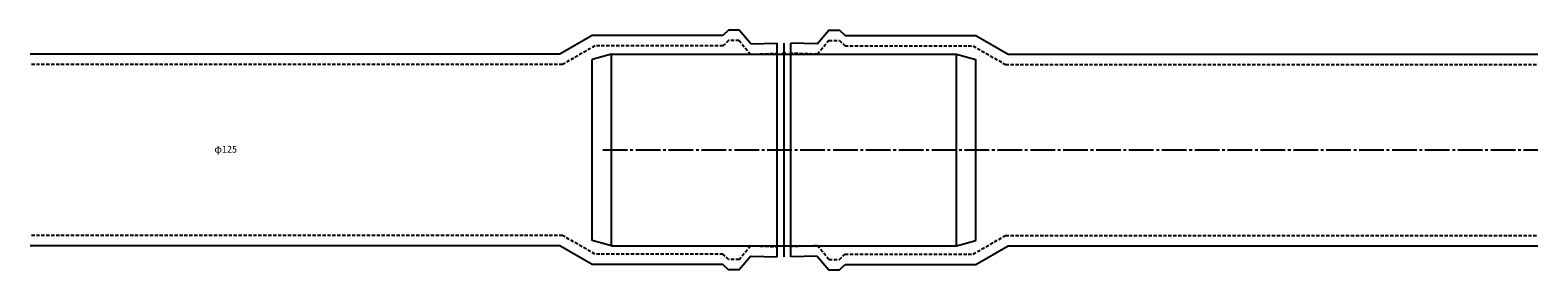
# Model space of a CAD drawing. Units: millimetres on the paper, with parts at other scales. Extents: x -140 to 4236, y -1707 to 1458.
# Drawn here: x 3686 to 4236, y 1370 to 1458 of the extents above; entities that cross this region are included whole.
import ezdxf
from ezdxf.enums import TextEntityAlignment as Align

# ---------------------------------------------------------------- set-up
doc = ezdxf.new("R2010")
doc.units = ezdxf.units.MM
doc.linetypes.add('CHAIN2', pattern=[12, 9, -1, 1, -1])
doc.linetypes.add('DASHED1', pattern=[1.8, 1.2, -0.6])
doc.layers.add('1-1', color=3, linetype='Continuous')
doc.layers.add('1-2', color=4, linetype='DASHED1')
doc.styles.add('ＭＳ ゴシック', font='')
doc.styles.get('ＭＳ ゴシック').set_extended_font_data('MS Gothic')

msp = doc.modelspace()

# ---------------------------------------------------------------- linework, layer by layer
at = {"layer": '1-1', "color": 4}
for p, q in [((3897.922, 1448.864), (3890.922, 1446.988)), ((3890.922, 1380.739), (3890.922, 1446.988)), ((3897.922, 1378.864), (3897.922, 1448.864)), ((3897.922, 1448.864), (4023.922, 1448.864)), ((4023.922, 1448.864), (4030.922, 1446.988)), ((4023.922, 1378.864), (4023.922, 1448.864)), ((4030.922, 1380.739), (4030.922, 1446.988)), ((3897.922, 1378.864), (3890.922, 1380.739)), ((3897.922, 1378.864), (4023.922, 1378.864)), ((4023.922, 1378.864), (4030.922, 1380.739))]:
    msp.add_line(p, q, dxfattribs=at)
at = {"layer": '1-1'}
for p, q in [((3960.356, 1448.882), (3960.903, 1449.429)), ((3961.487, 1448.864), (3960.356, 1448.864)), ((3960.365, 1448.961), (3960.824, 1449.421)), ((3960.391, 1449.058), (3960.727, 1449.395)), ((3960.409, 1448.864), (3960.972, 1449.427)), ((3960.479, 1448.864), (3961.033, 1449.418)), ((3960.485, 1449.223), (3960.562, 1449.3)), ((3960.55, 1448.864), (3961.09, 1449.404)), ((3960.621, 1448.864), (3961.142, 1449.385)), ((3960.691, 1448.864), (3961.189, 1449.362)), ((3960.762, 1448.864), (3961.234, 1449.335)), ((3960.833, 1448.864), (3961.275, 1449.305)), ((3960.903, 1448.864), (3961.312, 1449.272)), ((3960.974, 1448.864), (3961.347, 1449.236)), ((3961.045, 1448.864), (3961.378, 1449.197)), ((3961.116, 1448.864), (3961.406, 1449.155)), ((3961.186, 1448.864), (3961.431, 1449.109)), ((3961.257, 1448.864), (3961.452, 1449.059)), ((3961.328, 1448.864), (3961.469, 1449.005)), ((3961.398, 1448.864), (3961.481, 1448.946)), ((3961.469, 1448.864), (3961.487, 1448.881))]:
    msp.add_line(p, q, dxfattribs=at)
msp.add_arc((3960.922, 1448.864), 0.566, 0, 180, dxfattribs=at)
at = {"layer": '1-2', "linetype": 'Continuous'}
for p, q in [((3890.922, 1455.672), (3879.129, 1448.864)), ((3938.656, 1455.672), (3890.922, 1455.672)), ((3948.792, 1452.615), (3958.422, 1452.951)), ((3958.422, 1374.776), (3958.422, 1452.951)), ((3963.422, 1374.776), (3963.422, 1452.951)), ((3973.051, 1452.615), (3963.422, 1452.951)), ((3983.187, 1455.672), (4030.922, 1455.672)), ((4030.922, 1455.672), (4042.714, 1448.864)), ((3879.081, 1448.864), (3685.829, 1448.864)), ((4042.763, 1448.864), (4236.014, 1448.864)), ((3879.081, 1378.864), (3685.829, 1378.864)), ((3890.922, 1372.055), (3879.129, 1378.864)), ((4030.922, 1372.055), (4042.714, 1378.864)), ((4042.763, 1378.864), (4236.014, 1378.864)), ((3938.656, 1372.055), (3890.922, 1372.055)), ((3948.792, 1375.112), (3958.422, 1374.776)), ((3973.051, 1375.112), (3963.422, 1374.776)), ((3983.187, 1372.055), (4030.922, 1372.055))]:
    msp.add_line(p, q, dxfattribs=at)
at = {"layer": '1-2'}
for p, q in [((3942.781, 1453.944), (3942.231, 1453.944)), ((3944.53, 1453.944), (3948.68, 1448.859)), ((3977.313, 1453.944), (3973.163, 1448.859)), ((3979.062, 1453.944), (3979.612, 1453.944)), ((3891.926, 1451.922), (3880.134, 1445.114)), ((3938.656, 1451.922), (3891.926, 1451.922)), ((3948.68, 1448.859), (3958.422, 1449.199)), ((3973.163, 1448.859), (3963.422, 1449.199)), ((3983.187, 1451.922), (4029.917, 1451.922)), ((4029.917, 1451.922), (4041.71, 1445.114)), ((3880.085, 1445.114), (3685.829, 1445.114)), ((4041.758, 1445.114), (4236.014, 1445.114)), ((3880.085, 1382.614), (3685.829, 1382.614)), ((3891.926, 1375.805), (3880.134, 1382.614)), ((4029.917, 1375.805), (4041.71, 1382.614)), ((4041.758, 1382.614), (4236.014, 1382.614)), ((3938.656, 1375.805), (3891.926, 1375.805)), ((3944.53, 1373.783), (3948.68, 1378.869)), ((3948.68, 1378.869), (3958.422, 1378.528)), ((3973.163, 1378.869), (3963.422, 1378.528)), ((3977.313, 1373.783), (3973.163, 1378.869)), ((3983.187, 1375.805), (4029.917, 1375.805)), ((3942.781, 1373.783), (3942.231, 1373.783)), ((3979.062, 1373.783), (3979.612, 1373.783))]:
    msp.add_line(p, q, dxfattribs=at)
at = {"layer": '1-2', "color": 7, "linetype": 'Continuous'}
msp.add_line((3960.922, 1374.776), (3960.922, 1452.951), dxfattribs=at)
at = {"layer": '1-2', "linetype": 'CHAIN2'}
msp.add_line((3894.815, 1413.864), (4236.014, 1413.864), dxfattribs=at)
at = {"layer": '1-2', "linetype": 'Continuous'}
for points in [[(3948.792, 1452.615), (3944.53, 1457.694), (3940.678, 1457.694), (3938.656, 1455.672)], [(3973.051, 1452.615), (3977.313, 1457.694), (3981.165, 1457.694), (3983.187, 1455.672)], [(3948.792, 1375.112), (3944.53, 1370.033), (3940.678, 1370.033), (3938.656, 1372.055)], [(3973.051, 1375.112), (3977.313, 1370.033), (3981.165, 1370.033), (3983.187, 1372.055)]]:
    msp.add_lwpolyline(points, dxfattribs=at)
at = {"layer": '1-2'}
for points in [[(3944.53, 1453.944), (3940.678, 1453.944), (3938.656, 1451.922)], [(3977.313, 1453.944), (3981.165, 1453.944), (3983.187, 1451.922)], [(3944.53, 1373.783), (3940.678, 1373.783), (3938.656, 1375.805)], [(3977.313, 1373.783), (3981.165, 1373.783), (3983.187, 1375.805)]]:
    msp.add_lwpolyline(points, dxfattribs=at)

# ---------------------------------------------------------------- texts
at = {"layer": '1-2', "color": 7, "style": 'ＭＳ ゴシック', "width": 1.05}
msp.add_text('φ125', height=2.566, dxfattribs=at).set_placement((3753.057, 1412.114), align=Align.BOTTOM_LEFT)

doc.saveas('drawing.dxf')
